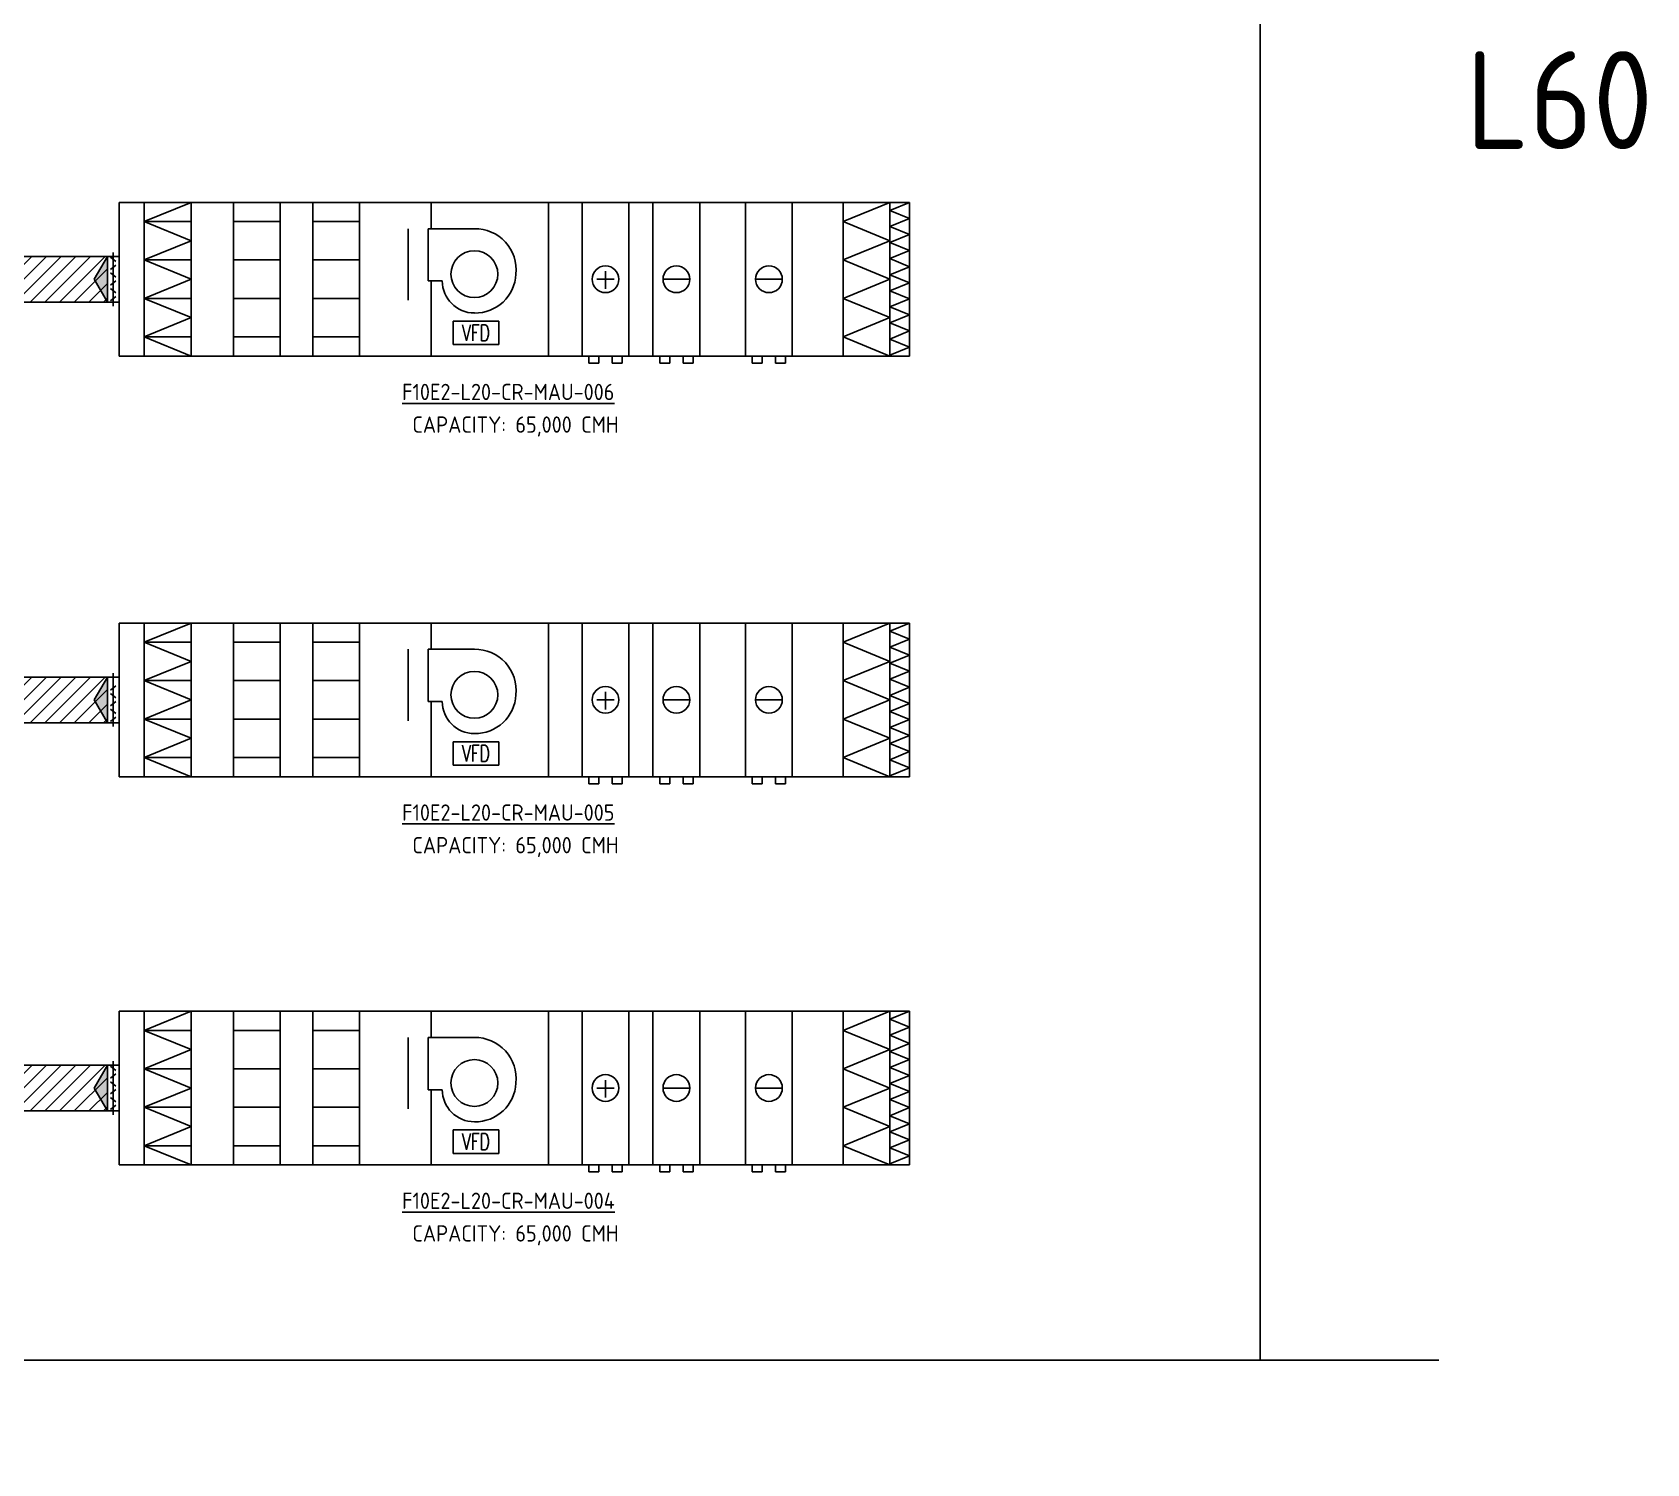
# Model space of a CAD drawing. Header units: millimetres. Extents: x 108 to 3316, y 96 to 2090.
# Drawn here: x 1094.9 to 1342.4, y 96.3 to 315.7 of the extents above; entities that cross this region are included whole.
import ezdxf
from ezdxf.enums import TextEntityAlignment as Align

# ---------------------------------------------------------------- set-up
doc = ezdxf.new("R2010")
doc.units = ezdxf.units.MM
for name, color, linetype in [('A-DETL-01', 1, 'Continuous'), ('DETL-TXT', 4, 'Continuous'), ('M-CEQPM-MAU', 22, 'Continuous'), ('M-CMDUCT-LINE', 15, 'Continuous'), ('M-EQPM-TXT', 4, 'Continuous'), ('M-HVAC-CMDUCT', 150, 'Continuous'), ('M-HVAC-DAPR', 2, 'Continuous')]:
    doc.layers.add(name, color=color, linetype=linetype)
doc.styles.add('AA-TXT', font='isocp.shx', dxfattribs={"bigfont": 'chineset.shx'})
doc.styles.add('STDTEXT', font='simplex.shx', dxfattribs={"bigfont": 'china.shx'})

msp = doc.modelspace()

# ---------------------------------------------------------------- hatches: boundary and pattern name
at = {"layer": 'M-CMDUCT-LINE'}
h = msp.add_hatch(dxfattribs=at)
h.set_pattern_fill('ANSI31', color=256, scale=0.5, style=0)
h.set_pattern_definition([(45, (1777.5375, 101.8925), (-1.122532, 1.122532), [])])
h.paths.add_polyline_path([(1106.44, 281.34), (1080.35, 281.34), (1080.35, 274.34), (1106.44, 274.34)])
h = msp.add_hatch(dxfattribs=at)
h.set_pattern_fill('ANSI31', color=256, scale=0.5, style=0)
h.set_pattern_definition([(45, (1777.5375, 37.4362), (-1.122532, 1.122532), [])])
h.paths.add_polyline_path([(1106.44, 216.89), (1080.35, 216.89), (1080.35, 209.89), (1106.44, 209.89)])
h = msp.add_hatch(dxfattribs=at)
h.set_pattern_fill('ANSI31', color=256, scale=0.5, style=0)
h.set_pattern_definition([(45, (1777.5375, -22.0469), (-1.122532, 1.122532), [])])
h.paths.add_polyline_path([(1106.44, 157.41), (1080.35, 157.41), (1080.35, 150.41), (1106.44, 150.41)])
at = {"layer": 'M-HVAC-CMDUCT', "ltscale": 0.05}
msp.add_hatch(color=3, dxfattribs=at).paths.add_polyline_path([(1106.44, 274.34), (1104.42, 277.84), (1106.44, 281.34)])
msp.add_hatch(color=3, dxfattribs=at).paths.add_polyline_path([(1106.44, 274.34), (1104.42, 277.84), (1106.44, 281.34)])
at = {"layer": 'M-HVAC-CMDUCT', "ltscale": 0.1}
for points in [[(1106.44, 209.89), (1104.42, 213.39), (1106.44, 216.89)], [(1106.44, 150.41), (1104.42, 153.91), (1106.44, 157.41)]]:
    msp.add_hatch(color=256, dxfattribs=at).paths.add_polyline_path(points)
at = {"layer": 'M-HVAC-CMDUCT'}
for points in [[(1106.44, 209.89), (1104.42, 213.39), (1106.44, 216.89)], [(1106.44, 150.41), (1104.42, 153.91), (1106.44, 157.41)]]:
    msp.add_hatch(color=256, dxfattribs=at).paths.add_polyline_path(points)

# ---------------------------------------------------------------- linework, layer by layer
at = {"layer": 'A-DETL-01', "color": 252}
msp.add_lwpolyline([(995.18, 318.58), (1283.14, 318.58), (1283.14, 112.18), (995.18, 112.18)], close=True, dxfattribs=at)
msp.add_lwpolyline([(832.03, 112.18), (921.13, 112.18), (936.97, 96.34), (964.5, 127.76), (982.51, 112.18), (1310.5, 112.18)], dxfattribs=at)
at = {"layer": 'M-CEQPM-MAU', "color": 3, "ltscale": 0.1}
for p, q in [((1229.37, 289.62), (1108.24, 289.62)), ((1108.24, 266.07), (1108.24, 289.62)), ((1112.1, 289.62), (1112.1, 266.07)), ((1119.26, 289.62), (1112.1, 286.68)), ((1119.26, 289.62), (1119.26, 266.07)), ((1125.75, 289.62), (1125.75, 266.07)), ((1132.91, 289.62), (1132.91, 266.07)), ((1137.92, 289.62), (1137.92, 266.07)), ((1145.09, 289.62), (1145.09, 266.07)), ((1156.07, 285.59), (1156.07, 289.62)), ((1174.07, 289.62), (1174.07, 266.07)), ((1179.21, 289.62), (1179.21, 266.07)), ((1186.38, 289.62), (1186.38, 266.07)), ((1190.07, 289.62), (1190.07, 266.07)), ((1197.24, 289.62), (1197.24, 266.07)), ((1204.26, 289.62), (1204.26, 266.07)), ((1211.42, 289.62), (1211.42, 266.07)), ((1219.21, 289.62), (1219.21, 266.07)), ((1226.37, 289.62), (1219.21, 286.68)), ((1226.37, 288.62), (1226.37, 289.62)), ((1226.37, 289.62), (1226.37, 266.07)), ((1229.37, 289.62), (1226.37, 288.39)), ((1229.37, 289.62), (1229.37, 266.07)), ((1229.37, 288.62), (1229.37, 289.62)), ((1229.37, 289.62), (1229.37, 266.07)), ((1226.37, 288.62), (1226.37, 267.07)), ((1226.37, 288.39), (1229.37, 287.16)), ((1229.37, 287.16), (1226.37, 285.92)), ((1229.37, 288.62), (1229.37, 267.07)), ((1112.1, 286.68), (1119.26, 283.73)), ((1119.26, 286.68), (1112.1, 286.68)), ((1132.91, 286.68), (1125.75, 286.68)), ((1145.09, 286.68), (1137.92, 286.68)), ((1152.57, 274.64), (1152.57, 285.59)), ((1155.59, 285.59), (1155.59, 277.59)), ((1162.7, 285.59), (1155.59, 285.59)), ((1219.21, 286.68), (1226.37, 283.73)), ((1226.37, 285.92), (1229.37, 284.69)), ((1229.37, 284.69), (1226.37, 283.46)), ((1119.26, 283.73), (1112.1, 280.79)), ((1226.37, 283.73), (1219.21, 280.79)), ((1226.37, 283.46), (1229.37, 282.23)), ((1229.37, 282.23), (1226.37, 281)), ((1112.1, 280.79), (1119.26, 277.84)), ((1119.26, 280.79), (1112.1, 280.79)), ((1132.91, 280.79), (1125.75, 280.79)), ((1145.09, 280.79), (1137.92, 280.79)), ((1219.21, 280.79), (1226.37, 277.84)), ((1226.37, 281), (1229.37, 279.76)), ((1229.37, 279.76), (1226.37, 278.53)), ((1119.26, 277.84), (1112.1, 274.9)), ((1157.77, 277.59), (1155.59, 277.59)), ((1156.07, 266.07), (1156.07, 277.59)), ((1184.12, 277.84), (1181.45, 277.84)), ((1195.71, 277.84), (1191.61, 277.84)), ((1209.89, 277.84), (1205.79, 277.84)), ((1226.37, 277.84), (1219.21, 274.9)), ((1226.37, 278.53), (1229.37, 277.3)), ((1229.37, 277.3), (1226.37, 276.07)), ((1119.26, 274.9), (1112.1, 274.9)), ((1112.1, 274.9), (1119.26, 271.96)), ((1132.91, 274.9), (1125.75, 274.9)), ((1145.09, 274.9), (1137.92, 274.9)), ((1219.21, 274.9), (1226.37, 271.96)), ((1226.37, 276.07), (1229.37, 274.84)), ((1229.37, 274.84), (1226.37, 273.6)), ((1226.37, 273.6), (1229.37, 272.37)), ((1229.37, 272.37), (1226.37, 271.14)), ((1119.26, 271.96), (1112.1, 269.01)), ((1159.44, 271.44), (1166.44, 271.44)), ((1159.44, 271.44), (1159.44, 267.82)), ((1166.44, 267.82), (1166.44, 271.44)), ((1226.37, 271.96), (1219.21, 269.01)), ((1226.37, 271.14), (1229.37, 269.91)), ((1229.37, 269.91), (1226.37, 268.67)), ((1112.1, 269.01), (1119.26, 266.07)), ((1119.26, 269.01), (1112.1, 269.01)), ((1132.91, 269.01), (1125.75, 269.01)), ((1145.09, 269.01), (1137.92, 269.01)), ((1159.44, 267.82), (1166.44, 267.82)), ((1219.21, 269.01), (1226.37, 266.07)), ((1226.37, 268.67), (1229.37, 267.44)), ((1229.37, 267.44), (1226.37, 266.21)), ((1191.1, 266.07), (1108.24, 266.07)), ((1177.33, 266.07), (1204.18, 266.07)), ((1180.23, 266.07), (1180.23, 264.98)), ((1180.23, 264.98), (1181.77, 264.98)), ((1181.77, 266.07), (1183.82, 266.07)), ((1181.77, 264.98), (1181.77, 266.07)), ((1183.82, 264.98), (1183.82, 266.07)), ((1185.35, 264.98), (1183.82, 264.98)), ((1185.35, 266.07), (1185.35, 264.98)), ((1191.1, 266.07), (1191.1, 264.98)), ((1191.1, 264.98), (1192.63, 264.98)), ((1192.63, 266.07), (1194.68, 266.07)), ((1192.63, 264.98), (1192.63, 266.07)), ((1194.68, 264.98), (1194.68, 266.07)), ((1196.22, 264.98), (1194.68, 264.98)), ((1196.22, 266.07), (1196.22, 264.98)), ((1204.18, 266.07), (1229.37, 266.07)), ((1205.28, 266.07), (1205.28, 264.98)), ((1205.28, 264.98), (1206.82, 264.98)), ((1206.82, 266.07), (1208.86, 266.07)), ((1206.82, 264.98), (1206.82, 266.07)), ((1208.86, 264.98), (1208.86, 266.07)), ((1210.4, 264.98), (1208.86, 264.98)), ((1210.4, 266.07), (1210.4, 264.98)), ((1226.37, 266.07), (1226.37, 267.07)), ((1226.37, 266.21), (1226.72, 266.07)), ((1229.37, 266.07), (1229.37, 267.07))]:
    msp.add_line(p, q, dxfattribs=at)
at = {"layer": 'M-CEQPM-MAU', "ltscale": 0.1}
for p, q in [((1229.37, 225.16), (1108.24, 225.16)), ((1108.24, 201.61), (1108.24, 225.16)), ((1112.1, 225.16), (1112.1, 201.61)), ((1119.26, 225.16), (1112.1, 222.22)), ((1119.26, 225.16), (1119.26, 201.61)), ((1125.75, 225.16), (1125.75, 201.61)), ((1132.91, 225.16), (1132.91, 201.61)), ((1137.92, 225.16), (1137.92, 201.61)), ((1145.09, 225.16), (1145.09, 201.61)), ((1156.07, 221.14), (1156.07, 225.16)), ((1174.07, 225.16), (1174.07, 201.61)), ((1179.21, 225.16), (1179.21, 201.61)), ((1186.38, 225.16), (1186.38, 201.61)), ((1190.07, 225.16), (1190.07, 201.61)), ((1197.24, 225.16), (1197.24, 201.61)), ((1204.26, 225.16), (1204.26, 201.61)), ((1211.42, 225.16), (1211.42, 201.61)), ((1219.21, 225.16), (1219.21, 201.61)), ((1226.37, 225.16), (1219.21, 222.22)), ((1226.37, 224.16), (1226.37, 225.16)), ((1226.37, 225.16), (1226.37, 201.61)), ((1229.37, 225.16), (1226.37, 223.93)), ((1226.37, 224.16), (1226.37, 202.61)), ((1226.37, 223.93), (1229.37, 222.7)), ((1229.37, 225.16), (1229.37, 201.61)), ((1229.37, 224.16), (1229.37, 225.16)), ((1229.37, 225.16), (1229.37, 201.61)), ((1229.37, 224.16), (1229.37, 202.61)), ((1112.1, 222.22), (1119.26, 219.28)), ((1119.26, 222.22), (1112.1, 222.22)), ((1132.91, 222.22), (1125.75, 222.22)), ((1145.09, 222.22), (1137.92, 222.22)), ((1152.57, 210.18), (1152.57, 221.14)), ((1155.59, 221.14), (1155.59, 213.14)), ((1162.7, 221.14), (1155.59, 221.14)), ((1219.21, 222.22), (1226.37, 219.28)), ((1229.37, 222.7), (1226.37, 221.47)), ((1226.37, 221.47), (1229.37, 220.24)), ((1229.37, 220.24), (1226.37, 219)), ((1119.26, 219.28), (1112.1, 216.33)), ((1226.37, 219.28), (1219.21, 216.33)), ((1226.37, 219), (1229.37, 217.77)), ((1229.37, 217.77), (1226.37, 216.54)), ((1112.1, 216.33), (1119.26, 213.39)), ((1119.26, 216.33), (1112.1, 216.33)), ((1132.91, 216.33), (1125.75, 216.33)), ((1145.09, 216.33), (1137.92, 216.33)), ((1219.21, 216.33), (1226.37, 213.39)), ((1226.37, 216.54), (1229.37, 215.31)), ((1229.37, 215.31), (1226.37, 214.08)), ((1119.26, 213.39), (1112.1, 210.44)), ((1157.77, 213.14), (1155.59, 213.14)), ((1156.07, 201.61), (1156.07, 213.14)), ((1184.12, 213.39), (1181.45, 213.39)), ((1195.71, 213.39), (1191.61, 213.39)), ((1209.89, 213.39), (1205.79, 213.39)), ((1226.37, 213.39), (1219.21, 210.44)), ((1226.37, 214.08), (1229.37, 212.84)), ((1229.37, 212.84), (1226.37, 211.61)), ((1119.26, 210.44), (1112.1, 210.44)), ((1112.1, 210.44), (1119.26, 207.5)), ((1132.91, 210.44), (1125.75, 210.44)), ((1145.09, 210.44), (1137.92, 210.44)), ((1219.21, 210.44), (1226.37, 207.5)), ((1226.37, 211.61), (1229.37, 210.38)), ((1229.37, 210.38), (1226.37, 209.15)), ((1226.37, 209.15), (1229.37, 207.91)), ((1229.37, 207.91), (1226.37, 206.68)), ((1119.26, 207.5), (1112.1, 204.56)), ((1159.44, 206.98), (1166.44, 206.98)), ((1159.44, 206.98), (1159.44, 203.37)), ((1166.44, 203.37), (1166.44, 206.98)), ((1226.37, 207.5), (1219.21, 204.56)), ((1226.37, 206.68), (1229.37, 205.45)), ((1229.37, 205.45), (1226.37, 204.22)), ((1112.1, 204.56), (1119.26, 201.61)), ((1119.26, 204.56), (1112.1, 204.56)), ((1132.91, 204.56), (1125.75, 204.56)), ((1145.09, 204.56), (1137.92, 204.56)), ((1159.44, 203.37), (1166.44, 203.37)), ((1219.21, 204.56), (1226.37, 201.61)), ((1226.37, 204.22), (1229.37, 202.99)), ((1229.37, 202.99), (1226.37, 201.75)), ((1191.1, 201.61), (1108.24, 201.61)), ((1177.33, 201.61), (1204.18, 201.61)), ((1180.23, 201.61), (1180.23, 200.53)), ((1180.23, 200.53), (1181.77, 200.53)), ((1181.77, 201.61), (1183.82, 201.61)), ((1181.77, 200.53), (1181.77, 201.61)), ((1183.82, 200.53), (1183.82, 201.61)), ((1185.35, 200.53), (1183.82, 200.53)), ((1185.35, 201.61), (1185.35, 200.53)), ((1191.1, 201.61), (1191.1, 200.53)), ((1191.1, 200.53), (1192.63, 200.53)), ((1192.63, 201.61), (1194.68, 201.61)), ((1192.63, 200.53), (1192.63, 201.61)), ((1194.68, 200.53), (1194.68, 201.61)), ((1196.22, 200.53), (1194.68, 200.53)), ((1196.22, 201.61), (1196.22, 200.53)), ((1204.18, 201.61), (1229.37, 201.61)), ((1205.28, 201.61), (1205.28, 200.53)), ((1205.28, 200.53), (1206.82, 200.53)), ((1206.82, 201.61), (1208.86, 201.61)), ((1206.82, 200.53), (1206.82, 201.61)), ((1208.86, 200.53), (1208.86, 201.61)), ((1210.4, 200.53), (1208.86, 200.53)), ((1210.4, 201.61), (1210.4, 200.53)), ((1226.37, 201.61), (1226.37, 202.61)), ((1226.37, 201.75), (1226.72, 201.61)), ((1229.37, 201.61), (1229.37, 202.61)), ((1229.37, 165.68), (1108.24, 165.68)), ((1108.24, 142.13), (1108.24, 165.68)), ((1112.1, 165.68), (1112.1, 142.13)), ((1119.26, 165.68), (1112.1, 162.74)), ((1119.26, 165.68), (1119.26, 142.13)), ((1125.75, 165.68), (1125.75, 142.13)), ((1132.91, 165.68), (1132.91, 142.13)), ((1137.92, 165.68), (1137.92, 142.13)), ((1145.09, 165.68), (1145.09, 142.13)), ((1156.07, 161.65), (1156.07, 165.68)), ((1174.07, 165.68), (1174.07, 142.13)), ((1179.21, 165.68), (1179.21, 142.13)), ((1186.38, 165.68), (1186.38, 142.13)), ((1190.07, 165.68), (1190.07, 142.13)), ((1197.24, 165.68), (1197.24, 142.13)), ((1204.26, 165.68), (1204.26, 142.13)), ((1211.42, 165.68), (1211.42, 142.13)), ((1219.21, 165.68), (1219.21, 142.13)), ((1226.37, 165.68), (1219.21, 162.74)), ((1226.37, 164.68), (1226.37, 165.68)), ((1226.37, 165.68), (1226.37, 142.13)), ((1229.37, 165.68), (1226.37, 164.45)), ((1226.37, 164.68), (1226.37, 143.13)), ((1226.37, 164.45), (1229.37, 163.22)), ((1229.37, 165.68), (1229.37, 142.13)), ((1229.37, 164.68), (1229.37, 165.68)), ((1229.37, 165.68), (1229.37, 142.13)), ((1229.37, 164.68), (1229.37, 143.13)), ((1112.1, 162.74), (1119.26, 159.79)), ((1119.26, 162.74), (1112.1, 162.74)), ((1132.91, 162.74), (1125.75, 162.74)), ((1145.09, 162.74), (1137.92, 162.74)), ((1152.57, 150.7), (1152.57, 161.65)), ((1155.59, 161.65), (1155.59, 153.65)), ((1162.7, 161.65), (1155.59, 161.65)), ((1219.21, 162.74), (1226.37, 159.79)), ((1229.37, 163.22), (1226.37, 161.99)), ((1226.37, 161.99), (1229.37, 160.75)), ((1119.26, 159.79), (1112.1, 156.85)), ((1226.37, 159.79), (1219.21, 156.85)), ((1229.37, 160.75), (1226.37, 159.52)), ((1226.37, 159.52), (1229.37, 158.29)), ((1112.1, 156.85), (1119.26, 153.91)), ((1119.26, 156.85), (1112.1, 156.85)), ((1132.91, 156.85), (1125.75, 156.85)), ((1145.09, 156.85), (1137.92, 156.85)), ((1219.21, 156.85), (1226.37, 153.91)), ((1229.37, 158.29), (1226.37, 157.06)), ((1226.37, 157.06), (1229.37, 155.82)), ((1119.26, 153.91), (1112.1, 150.96)), ((1157.77, 153.65), (1155.59, 153.65)), ((1156.07, 142.13), (1156.07, 153.65)), ((1184.12, 153.91), (1181.45, 153.91)), ((1195.71, 153.91), (1191.61, 153.91)), ((1209.89, 153.91), (1205.79, 153.91)), ((1226.37, 153.91), (1219.21, 150.96)), ((1229.37, 155.82), (1226.37, 154.59)), ((1226.37, 154.59), (1229.37, 153.36)), ((1119.26, 150.96), (1112.1, 150.96)), ((1112.1, 150.96), (1119.26, 148.02)), ((1132.91, 150.96), (1125.75, 150.96)), ((1145.09, 150.96), (1137.92, 150.96)), ((1219.21, 150.96), (1226.37, 148.02)), ((1229.37, 153.36), (1226.37, 152.13)), ((1226.37, 152.13), (1229.37, 150.9)), ((1229.37, 150.9), (1226.37, 149.66)), ((1226.37, 149.66), (1229.37, 148.43)), ((1119.26, 148.02), (1112.1, 145.07)), ((1159.44, 147.5), (1166.44, 147.5)), ((1159.44, 147.5), (1159.44, 143.88)), ((1166.44, 143.88), (1166.44, 147.5)), ((1226.37, 148.02), (1219.21, 145.07)), ((1229.37, 148.43), (1226.37, 147.2)), ((1226.37, 147.2), (1229.37, 145.97)), ((1112.1, 145.07), (1119.26, 142.13)), ((1119.26, 145.07), (1112.1, 145.07)), ((1132.91, 145.07), (1125.75, 145.07)), ((1145.09, 145.07), (1137.92, 145.07)), ((1159.44, 143.88), (1166.44, 143.88)), ((1219.21, 145.07), (1226.37, 142.13)), ((1229.37, 145.97), (1226.37, 144.74)), ((1226.37, 144.74), (1229.37, 143.5)), ((1191.1, 142.13), (1108.24, 142.13)), ((1177.33, 142.13), (1204.18, 142.13)), ((1180.23, 142.13), (1180.23, 141.05)), ((1181.77, 142.13), (1183.82, 142.13)), ((1181.77, 141.05), (1181.77, 142.13)), ((1183.82, 141.05), (1183.82, 142.13)), ((1185.35, 142.13), (1185.35, 141.05)), ((1191.1, 142.13), (1191.1, 141.05)), ((1192.63, 142.13), (1194.68, 142.13)), ((1192.63, 141.05), (1192.63, 142.13)), ((1194.68, 141.05), (1194.68, 142.13)), ((1196.22, 142.13), (1196.22, 141.05)), ((1204.18, 142.13), (1229.37, 142.13)), ((1205.28, 142.13), (1205.28, 141.05)), ((1206.82, 142.13), (1208.86, 142.13)), ((1206.82, 141.05), (1206.82, 142.13)), ((1208.86, 141.05), (1208.86, 142.13)), ((1210.4, 142.13), (1210.4, 141.05)), ((1229.37, 143.5), (1226.37, 142.27)), ((1226.37, 142.13), (1226.37, 143.13)), ((1226.37, 142.27), (1226.72, 142.13)), ((1229.37, 142.13), (1229.37, 143.13)), ((1180.23, 141.05), (1181.77, 141.05)), ((1185.35, 141.05), (1183.82, 141.05)), ((1191.1, 141.05), (1192.63, 141.05)), ((1196.22, 141.05), (1194.68, 141.05)), ((1205.28, 141.05), (1206.82, 141.05)), ((1210.4, 141.05), (1208.86, 141.05))]:
    msp.add_line(p, q, dxfattribs=at)
at = {"layer": 'M-CEQPM-MAU', "color": 3}
msp.add_lwpolyline([(1182.79, 279.06), (1182.79, 276.38)], dxfattribs=at)
at = {"layer": 'M-CEQPM-MAU'}
for points in [[(1182.79, 214.61), (1182.79, 211.93)], [(1182.79, 155.12), (1182.79, 152.44)]]:
    msp.add_lwpolyline(points, dxfattribs=at)
at = {"layer": 'M-CEQPM-MAU', "color": 3, "ltscale": 0.1}
for centre, radius in [((1162.7, 278.62), 3.59), ((1182.79, 277.84), 2.05), ((1193.66, 277.84), 2.05), ((1207.84, 277.84), 2.05)]:
    msp.add_circle(centre, radius, dxfattribs=at)
at = {"layer": 'M-CEQPM-MAU', "ltscale": 0.1}
for centre, radius in [((1162.7, 214.16), 3.59), ((1182.79, 213.39), 2.05), ((1193.66, 213.39), 2.05), ((1207.84, 213.39), 2.05), ((1162.7, 154.68), 3.59), ((1182.79, 153.91), 2.05), ((1193.66, 153.91), 2.05), ((1207.84, 153.91), 2.05)]:
    msp.add_circle(centre, radius, dxfattribs=at)
at = {"layer": 'M-CEQPM-MAU', "color": 3, "ltscale": 0.1}
for centre, radius, start, end in [((1162.8, 279.3), 6.29, 353.7563, 90.9586), ((1162.7, 277.59), 4.92, 180, 270), ((1162.8, 278.93), 6.27, 269.0709, 357.1108)]:
    msp.add_arc(centre, radius, start, end, dxfattribs=at)
at = {"layer": 'M-CEQPM-MAU', "ltscale": 0.1}
for centre, radius, start, end in [((1162.8, 214.85), 6.29, 353.7563, 90.9586), ((1162.7, 213.14), 4.92, 180, 270), ((1162.8, 214.48), 6.27, 269.0709, 357.1108), ((1162.8, 155.36), 6.29, 353.7563, 90.9586), ((1162.7, 153.65), 4.92, 180, 270), ((1162.8, 154.99), 6.27, 269.0709, 357.1108)]:
    msp.add_arc(centre, radius, start, end, dxfattribs=at)
at = {"layer": 'M-HVAC-CMDUCT', "color": 3, "ltscale": 0.05}
for p, q in [((1106.44, 281.34), (1104.42, 277.84)), ((1106.44, 281.34), (1104.42, 277.84)), ((1106.44, 274.34), (1106.44, 281.34)), ((1106.44, 281.34), (1106.44, 274.34)), ((1106.44, 274.34), (1106.44, 281.34)), ((1106.44, 274.34), (1104.42, 277.84)), ((1106.44, 274.34), (1104.42, 277.84))]:
    msp.add_line(p, q, dxfattribs=at)
at = {"layer": 'M-HVAC-CMDUCT', "ltscale": 0.1}
for p, q in [((1106.44, 216.89), (1104.42, 213.39)), ((1106.44, 209.89), (1106.44, 216.89)), ((1106.44, 216.89), (1106.44, 209.89)), ((1106.44, 209.89), (1104.42, 213.39)), ((1106.44, 157.41), (1104.42, 153.91)), ((1106.44, 150.41), (1106.44, 157.41)), ((1106.44, 157.41), (1106.44, 150.41)), ((1106.44, 150.41), (1104.42, 153.91))]:
    msp.add_line(p, q, dxfattribs=at)
at = {"layer": 'M-HVAC-CMDUCT'}
for p, q in [((1106.44, 216.89), (1104.42, 213.39)), ((1106.44, 209.89), (1106.44, 216.89)), ((1106.44, 209.89), (1104.42, 213.39)), ((1106.44, 157.41), (1104.42, 153.91)), ((1106.44, 150.41), (1106.44, 157.41)), ((1106.44, 150.41), (1104.42, 153.91))]:
    msp.add_line(p, q, dxfattribs=at)
for points in [[(1106.44, 281.34), (1080.35, 281.34), (1080.35, 274.34), (1106.44, 274.34)], [(1106.44, 216.89), (1080.35, 216.89), (1080.35, 209.89), (1106.44, 209.89)], [(1106.44, 157.41), (1080.35, 157.41), (1080.35, 150.41), (1106.44, 150.41)]]:
    msp.add_lwpolyline(points, close=True, dxfattribs=at)
at = {"layer": 'M-HVAC-DAPR', "color": 3, "ltscale": 0.05}
for p, q in [((1107.74, 280.55), (1106.94, 281.22)), ((1107.74, 280.55), (1106.94, 281.22)), ((1106.94, 279.35), (1107.74, 280.02)), ((1106.94, 279.35), (1107.74, 280.02)), ((1107.34, 281.94), (1107.34, 273.74)), ((1107.34, 281.94), (1107.34, 273.74)), ((1107.74, 278.15), (1106.94, 278.82)), ((1107.74, 278.15), (1106.94, 278.82)), ((1106.94, 276.95), (1107.74, 277.62)), ((1106.94, 276.95), (1107.74, 277.62)), ((1107.74, 275.75), (1106.94, 276.42)), ((1107.74, 275.75), (1106.94, 276.42)), ((1106.94, 274.55), (1107.74, 275.22)), ((1106.94, 274.55), (1107.74, 275.22))]:
    msp.add_line(p, q, dxfattribs=at)
at = {"layer": 'M-HVAC-DAPR', "ltscale": 0.1}
for p, q in [((1106.94, 214.89), (1107.74, 215.56)), ((1107.34, 217.49), (1107.34, 209.29)), ((1107.74, 213.69), (1106.94, 214.36)), ((1106.94, 212.49), (1107.74, 213.16)), ((1107.74, 211.29), (1106.94, 211.96)), ((1106.94, 210.09), (1107.74, 210.76)), ((1107.74, 156.61), (1106.94, 157.28)), ((1106.94, 155.41), (1107.74, 156.08)), ((1107.34, 158.01), (1107.34, 149.81)), ((1107.74, 154.21), (1106.94, 154.88)), ((1106.94, 153.01), (1107.74, 153.68)), ((1107.74, 151.81), (1106.94, 152.48)), ((1106.94, 150.61), (1107.74, 151.28))]:
    msp.add_line(p, q, dxfattribs=at)
at = {"layer": 'M-HVAC-DAPR'}
for p, q in [((1106.94, 214.89), (1107.74, 215.56)), ((1107.34, 217.49), (1107.34, 209.29)), ((1107.74, 213.69), (1106.94, 214.36)), ((1106.94, 212.49), (1107.74, 213.16)), ((1107.74, 211.29), (1106.94, 211.96)), ((1106.94, 210.09), (1107.74, 210.76)), ((1107.74, 156.61), (1106.94, 157.28)), ((1106.94, 155.41), (1107.74, 156.08)), ((1107.34, 158.01), (1107.34, 149.81)), ((1107.74, 154.21), (1106.94, 154.88)), ((1106.94, 153.01), (1107.74, 153.68)), ((1107.74, 151.81), (1106.94, 152.48)), ((1106.94, 150.61), (1107.74, 151.28))]:
    msp.add_line(p, q, dxfattribs=at)
at = {"layer": 'M-HVAC-DAPR', "color": 3, "ltscale": 0.05}
msp.add_lwpolyline([(1108.24, 281.34), (1106.44, 281.34), (1106.44, 274.34), (1108.24, 274.34)], close=True, dxfattribs=at)
msp.add_lwpolyline([(1108.24, 281.34), (1106.44, 281.34), (1106.44, 274.34), (1108.24, 274.34)], close=True, dxfattribs=at)
at = {"layer": 'M-HVAC-DAPR', "color": 3, "ltscale": 0.05, "const_width": 0.1}
for points in [[(1107.29, 280.88, -1), (1107.39, 280.88, -1)], [(1107.29, 280.88, -1), (1107.39, 280.88, -1)], [(1107.29, 279.68, -1), (1107.39, 279.68, -1)], [(1107.29, 279.68, -1), (1107.39, 279.68, -1)], [(1107.29, 278.48, -1), (1107.39, 278.48, -1)], [(1107.29, 278.48, -1), (1107.39, 278.48, -1)], [(1107.29, 277.28, -1), (1107.39, 277.28, -1)], [(1107.29, 277.28, -1), (1107.39, 277.28, -1)], [(1107.29, 276.08, -1), (1107.39, 276.08, -1)], [(1107.29, 276.08, -1), (1107.39, 276.08, -1)], [(1107.29, 274.88, -1), (1107.39, 274.88, -1)], [(1107.29, 274.88, -1), (1107.39, 274.88, -1)]]:
    msp.add_lwpolyline(points, format="xyb", close=True, dxfattribs=at)
at = {"layer": 'M-HVAC-DAPR', "ltscale": 0.1}
for points in [[(1108.24, 216.89), (1106.44, 216.89), (1106.44, 209.89), (1108.24, 209.89)], [(1108.24, 157.41), (1106.44, 157.41), (1106.44, 150.41), (1108.24, 150.41)]]:
    msp.add_lwpolyline(points, close=True, dxfattribs=at)
at = {"layer": 'M-HVAC-DAPR'}
for points in [[(1108.24, 216.89), (1106.44, 216.89), (1106.44, 209.89), (1108.24, 209.89)], [(1108.24, 157.41), (1106.44, 157.41), (1106.44, 150.41), (1108.24, 150.41)]]:
    msp.add_lwpolyline(points, close=True, dxfattribs=at)
at = {"layer": 'M-HVAC-DAPR', "ltscale": 0.1, "const_width": 0.1}
for points in [[(1107.29, 215.23, -1), (1107.39, 215.23, -1)], [(1107.29, 214.03, -1), (1107.39, 214.03, -1)], [(1107.29, 212.83, -1), (1107.39, 212.83, -1)], [(1107.29, 211.63, -1), (1107.39, 211.63, -1)], [(1107.29, 210.43, -1), (1107.39, 210.43, -1)], [(1107.29, 155.75, -1), (1107.39, 155.75, -1)], [(1107.29, 154.55, -1), (1107.39, 154.55, -1)], [(1107.29, 153.35, -1), (1107.39, 153.35, -1)], [(1107.29, 152.15, -1), (1107.39, 152.15, -1)], [(1107.29, 150.95, -1), (1107.39, 150.95, -1)]]:
    msp.add_lwpolyline(points, format="xyb", close=True, dxfattribs=at)
at = {"layer": 'M-HVAC-DAPR', "const_width": 0.1}
for points in [[(1107.29, 215.23, -1), (1107.39, 215.23, -1)], [(1107.29, 214.03, -1), (1107.39, 214.03, -1)], [(1107.29, 212.83, -1), (1107.39, 212.83, -1)], [(1107.29, 211.63, -1), (1107.39, 211.63, -1)], [(1107.29, 210.43, -1), (1107.39, 210.43, -1)], [(1107.29, 155.75, -1), (1107.39, 155.75, -1)], [(1107.29, 154.55, -1), (1107.39, 154.55, -1)], [(1107.29, 153.35, -1), (1107.39, 153.35, -1)], [(1107.29, 152.15, -1), (1107.39, 152.15, -1)], [(1107.29, 150.95, -1), (1107.39, 150.95, -1)]]:
    msp.add_lwpolyline(points, format="xyb", close=True, dxfattribs=at)

# ---------------------------------------------------------------- texts
at = {"layer": 'DETL-TXT', "color": 2, "ltscale": 0.1, "style": 'AA-TXT'}
msp.add_text('L60', height=15, dxfattribs=at).set_placement((1314.65, 297.79))
at = {"layer": 'M-CEQPM-MAU', "color": 3, "ltscale": 0.1, "style": 'STDTEXT', "width": 0.7}
msp.add_text('VFD', height=2.5, dxfattribs=at).set_placement((1162.94, 269.63), align=Align.MIDDLE)
at = {"layer": 'M-CEQPM-MAU', "ltscale": 0.1, "style": 'STDTEXT', "width": 0.7}
for p in [(1162.94, 205.17), (1162.94, 145.69)]:
    msp.add_text('VFD', height=2.5, dxfattribs=at).set_placement(p, align=Align.MIDDLE)
at = {"layer": 'M-EQPM-TXT', "style": 'AA-TXT'}
for s, p in [('%%UF10E2-L20-CR-MAU-006', (1151.61, 259.32)), ('%%UF10E2-L20-CR-MAU-005', (1151.61, 194.87)), ('%%UF10E2-L20-CR-MAU-004', (1151.61, 135.38))]:
    msp.add_text(s, height=2.5, dxfattribs=at).set_placement(p)
at = {"layer": 'M-EQPM-TXT', "color": 3, "style": 'AA-TXT'}
for p in [(1153.19, 254.32), (1153.19, 189.87), (1153.19, 130.38)]:
    msp.add_text('CAPACITY: 65,000 CMH', height=2.5, dxfattribs=at).set_placement(p)

doc.saveas('drawing.dxf')
